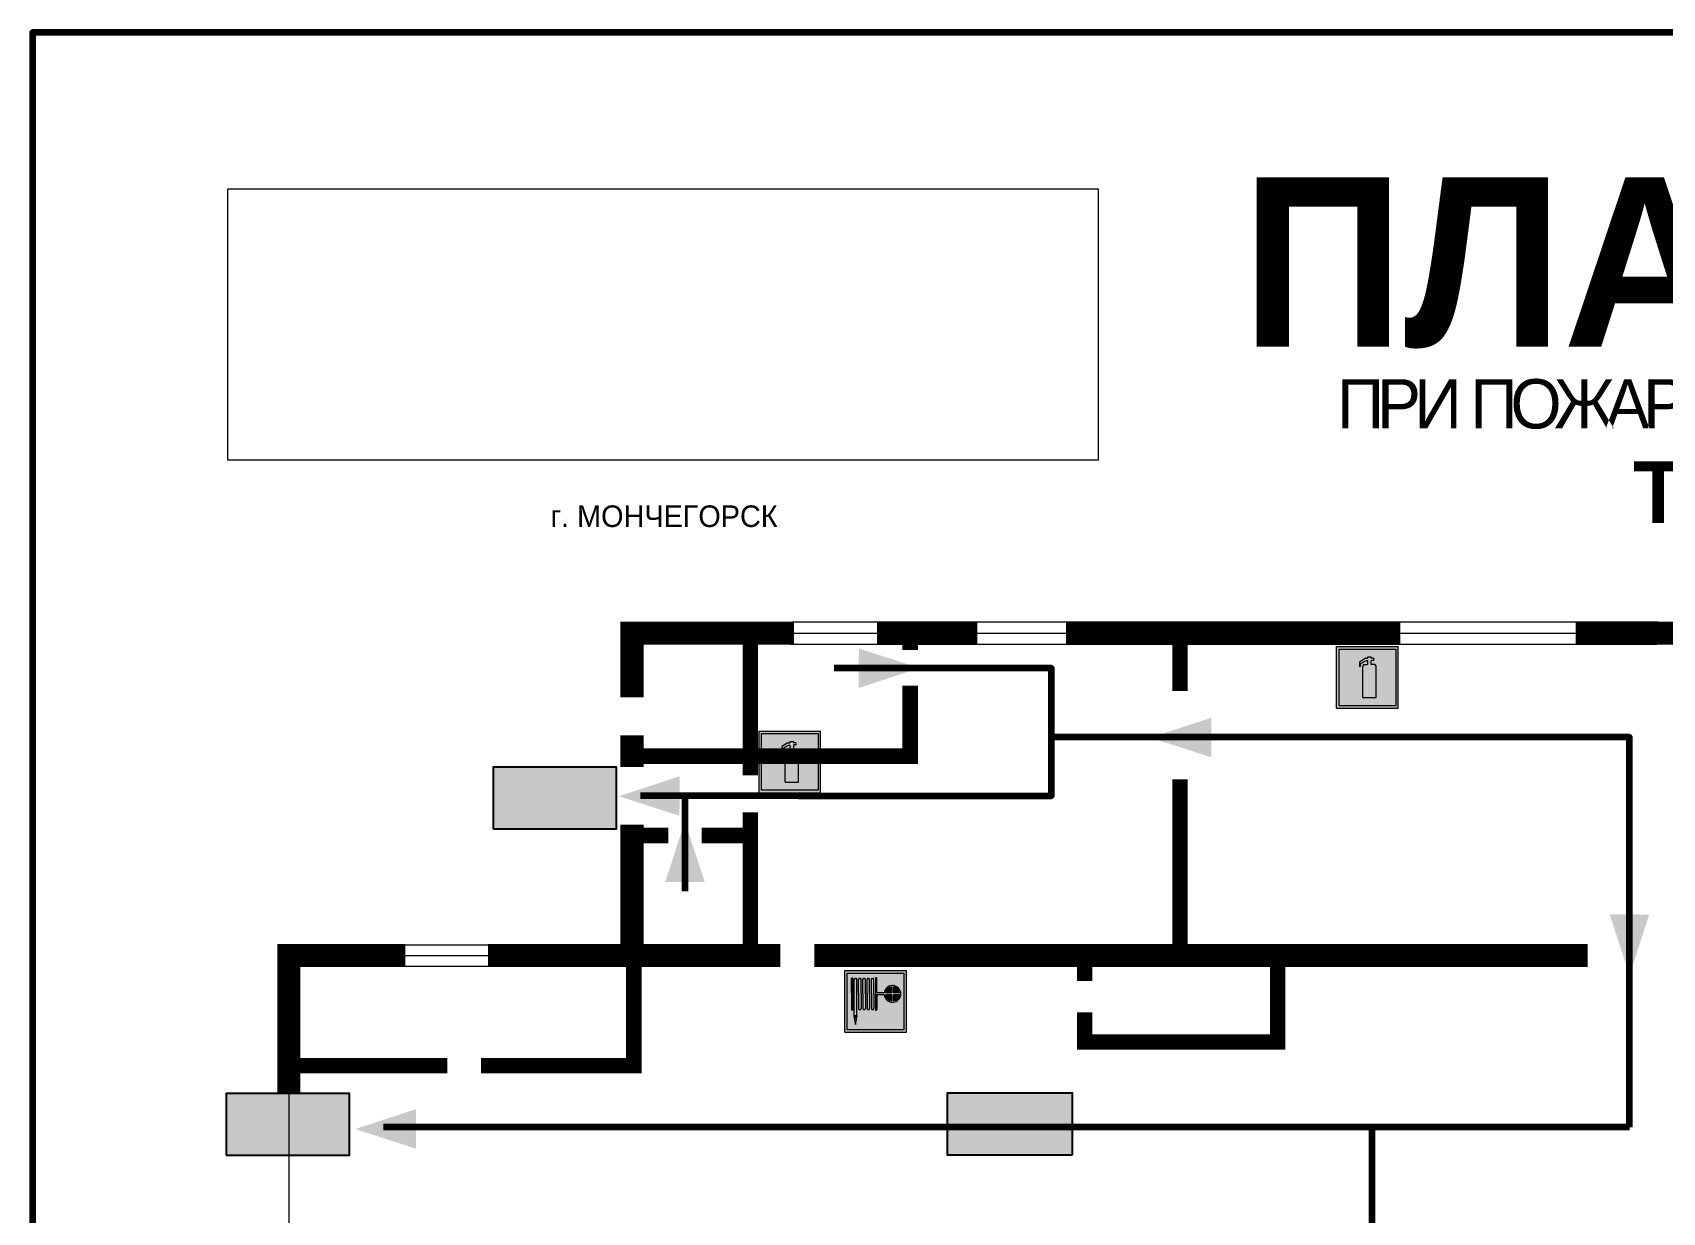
# Model space of a CAD drawing. Header units: millimetres. Extents: x 13114 to 67229, y 22859 to 38520.
# Drawn here: x 31194.5 to 31406.3, y 26096.8 to 26250 of the extents above; entities that cross this region are included whole.
import ezdxf

# ---------------------------------------------------------------- set-up
doc = ezdxf.new("R2010")
doc.units = ezdxf.units.MM
doc.layers.add('План_Штампы', color=7, linetype='Continuous')
doc.styles.add('обычный', font='arial.ttf')
picture_1 = doc.add_image_def('image1.jpg', size_in_pixel=(337, 105))

# ---------------------------------------------------------------- blocks, each defined once
blk = doc.blocks.new('A$C7B4425F7')
at = {"true_color": 0xffffff}
blk.add_hatch(color=7, dxfattribs=at).paths.add_polyline_path([(0, 0), (-16, 0), (-16, -8), (0, -8)])
h = blk.add_hatch(color=126)
h.paths.add_polyline_path([(-0.2, -0.2), (-15.8, -0.2), (-15.8, -7.8), (-0.2, -7.8)])
h.paths.add_polyline_path([(-11.76, -2.03), (-11.76, -3.66), (-11.17, -3.66, -0.568275), (-11.17, -6.18), (-12.58, -6.18), (-12.58, -2.03)], flags=16)
h.paths.add_polyline_path([(-13.33, -4.12, -0.495768), (-13.59, -6.18), (-15.03, -6.18), (-15.03, -2.03), (-13.59, -2.03, -0.487973)], flags=16)
h.paths.add_polyline_path([(-10.25, -2.03), (-9.48, -2.03), (-9.48, -6.18), (-10.25, -6.18)], flags=16)
h.paths.add_polyline_path([(-13.84, -3.69), (-14.24, -3.69), (-14.24, -3.03), (-13.9, -3.03, -0.692621)], flags=0)
h.paths.add_polyline_path([(-9.15, -2.03), (-8.4, -2.03), (-8.04, -3.07), (-7.68, -2.03), (-6.93, -2.03), (-7.64, -4.1), (-6.93, -6.18), (-7.68, -6.18), (-8.04, -5.14), (-8.4, -6.18), (-9.15, -6.18), (-8.44, -4.1)], flags=16)
h.paths.add_polyline_path([(-11.76, -4.46), (-11.42, -4.46, -0.692621), (-11.36, -5.12), (-11.76, -5.12)], flags=0)
h.paths.add_polyline_path([(-13.9, -5.2), (-14.24, -5.2), (-14.24, -4.55), (-13.84, -4.55, -0.708038)], flags=0)
edge = h.paths.add_edge_path(flags=16)
edge.add_ellipse((-5.51, -4.08), major_axis=(0, 2.05), ratio=0.586184, start_angle=0, end_angle=360)
edge = h.paths.add_edge_path(flags=0)
edge.add_ellipse((-5.51, -4.08), major_axis=(0, 1.14), ratio=0.454828, start_angle=0, end_angle=360)
h.paths.add_polyline_path([(-4.13, -4.96, 0.377264), (-3.48, -4.52, 0.0555), (-3.16, -2.03), (-1.66, -2.03), (-1.66, -4.96), (-0.96, -4.96), (-0.96, -7.01), (-1.75, -7.01), (-1.75, -6.18), (-3.3, -6.18), (-3.3, -7.02), (-4.13, -7.02)], flags=16)
h.paths.add_polyline_path([(-2.73, -2.91), (-2.28, -2.91), (-2.28, -4.96), (-3.05, -4.96, 0.079136)], flags=0)
at = {"color": 126}
blk.add_lwpolyline([(-16, -8), (0, -8), (0, 0), (-16, 0)], close=True, dxfattribs=at)
blk = doc.blocks.new('A$C37112FD5')
at = {"true_color": 0xf5f5ff}
h = blk.add_hatch(color=7, dxfattribs=at)
h.dxf.hatch_style = 1
h.paths.add_polyline_path([(12.8, -7.4), (0, -7.4), (0, -20.2), (12.8, -20.2)])
h.paths.add_polyline_path([(12.29, -7.91), (12.29, -19.69), (0.51, -19.69), (0.51, -7.91)], flags=16)
h.paths.add_polyline_path([(4.98, -9.04, -0.42597), (5.17, -9.22), (5.17, -12.25), (5.17, -15.29, -0.432244), (4.98, -15.47), (4.83, -15.47, -0.42597), (4.64, -15.29), (4.64, -12.25), (4.64, -9.22, -0.432244), (4.83, -9.04)], flags=0)
h.paths.add_polyline_path([(4.28, -9.22), (4.28, -12.25), (4.28, -15.29, -0.432244), (4.09, -15.47), (3.94, -15.47, -0.42597), (3.75, -15.29), (3.75, -12.25), (3.75, -9.22, -0.432244), (3.94, -9.04), (4.09, -9.04, -0.42597)], flags=0)
h.paths.add_polyline_path([(5.72, -9.04), (5.87, -9.04, -0.42597), (6.06, -9.22), (6.06, -12.25), (6.06, -15.29, -0.432244), (5.87, -15.47), (5.72, -15.47, -0.42597), (5.53, -15.29), (5.53, -12.25), (5.53, -9.22, -0.432244)], flags=0)
h.paths.add_polyline_path([(6.42, -8.9), (6.5, -8.9, -0.42597), (6.69, -9.08), (6.69, -12.03), (8.21, -12.03, -15.824349), (8.21, -12.47), (6.69, -12.47), (6.69, -15.42, -0.432244), (6.5, -15.6), (6.42, -15.6)], flags=0)
h.paths.add_polyline_path([(3.39, -9.22), (3.39, -12.25), (3.39, -15.29, -0.432244), (3.2, -15.47), (3.05, -15.47, -0.42597), (2.85, -15.29), (2.85, -12.25), (2.85, -9.22, -0.432244), (3.05, -9.04), (3.2, -9.04, -0.42597)], flags=0)
h.paths.add_polyline_path([(2.5, -9.22), (2.5, -16.71), (1.96, -16.71), (1.96, -9.22, -0.432244), (2.15, -9.04), (2.31, -9.04, -0.42597)], flags=0)
h.paths.add_polyline_path([(1.61, -8.9), (1.61, -15.6), (1.57, -15.6, -0.42597), (1.37, -15.42), (1.37, -12.03), (1.37, -9.09, -0.432244), (1.57, -8.9)], flags=0)
h.paths.add_polyline_path([(9.76, -10.81), (9.76, -12.03), (8.49, -12.03, -0.336371)], flags=0)
h.paths.add_polyline_path([(8.49, -12.47), (9.76, -12.47), (9.76, -13.7, -0.336371)], flags=0)
h.paths.add_polyline_path([(10.11, -10.81, -0.336371), (11.38, -12.03), (10.11, -12.03)], flags=0)
h.paths.add_polyline_path([(10.11, -12.47), (11.38, -12.47, -0.336371), (10.11, -13.7)], flags=0)
h.paths.add_polyline_path([(2.5, -16.84), (2.5, -17.05), (1.97, -17.05), (1.97, -16.84)], flags=0)
h.paths.add_polyline_path([(2.5, -17.24, -0.033778), (2.24, -18.6, -0.033778), (1.97, -17.24)], flags=0)
h = blk.add_hatch(color=242)
h.dxf.hatch_style = 1
h.paths.add_polyline_path([(12.29, -7.91), (0.51, -7.91), (0.51, -19.69), (12.29, -19.69)])
h.paths.add_polyline_path([(6.42, -15.6), (6.42, -8.9), (6.5, -8.9, -0.42597), (6.69, -9.08), (6.69, -12.03), (8.21, -12.03, -15.824349), (8.21, -12.47), (6.69, -12.47), (6.69, -15.42, -0.432244), (6.5, -15.6)], flags=16)
h.paths.add_polyline_path([(5.87, -15.47), (5.72, -15.47, -0.42597), (5.53, -15.29), (5.53, -12.25), (5.53, -9.22, -0.432244), (5.72, -9.04), (5.87, -9.04, -0.42597), (6.06, -9.22), (6.06, -12.25), (6.06, -15.29, -0.432244)], flags=16)
h.paths.add_polyline_path([(4.98, -15.47), (4.83, -15.47, -0.42597), (4.64, -15.29), (4.64, -12.25), (4.64, -9.22, -0.432244), (4.83, -9.04), (4.98, -9.04, -0.42597), (5.17, -9.22), (5.17, -12.25), (5.17, -15.29, -0.432244)], flags=16)
h.paths.add_polyline_path([(4.09, -15.47), (3.94, -15.47, -0.42597), (3.75, -15.29), (3.75, -12.25), (3.75, -9.22, -0.432244), (3.94, -9.04), (4.09, -9.04, -0.42597), (4.28, -9.22), (4.28, -12.25), (4.28, -15.29, -0.432244)], flags=16)
h.paths.add_polyline_path([(3.2, -15.47), (3.05, -15.47, -0.42597), (2.85, -15.29), (2.85, -12.25), (2.85, -9.22, -0.432244), (3.05, -9.04), (3.2, -9.04, -0.42597), (3.39, -9.22), (3.39, -12.25), (3.39, -15.29, -0.432244)], flags=16)
h.paths.add_polyline_path([(2.5, -17.05), (1.97, -17.05), (1.97, -16.84), (2.5, -16.84)], flags=16)
h.paths.add_polyline_path([(2.5, -17.24, -0.033778), (2.24, -18.6, -0.033778), (1.97, -17.24)], flags=16)
h.paths.add_polyline_path([(2.5, -16.71), (1.96, -16.71), (1.96, -9.22, -0.432244), (2.15, -9.04), (2.31, -9.04, -0.42597), (2.5, -9.22)], flags=16)
h.paths.add_polyline_path([(1.61, -15.6), (1.57, -15.6, -0.42597), (1.37, -15.42), (1.37, -12.03), (1.37, -9.09, -0.432244), (1.57, -8.9), (1.61, -8.9)], flags=16)
h.paths.add_polyline_path([(8.49, -12.47), (9.76, -12.47), (9.76, -13.7, -0.336371)], flags=0)
h.paths.add_polyline_path([(10.11, -13.7), (10.11, -12.47), (11.38, -12.47, -0.336371)], flags=0)
h.paths.add_polyline_path([(8.49, -12.03, -0.336371), (9.76, -10.81), (9.76, -12.03)], flags=0)
h.paths.add_polyline_path([(10.11, -12.03), (10.11, -10.81, -0.336371), (11.38, -12.03)], flags=0)
h = blk.add_hatch(color=7, dxfattribs=at)
h.dxf.hatch_style = 1
h.paths.add_polyline_path([(1.61, -8.9), (1.57, -8.9, 0.432244), (1.37, -9.09), (1.37, -12.03), (1.37, -15.42, 0.42597), (1.57, -15.6), (1.61, -15.6)])
h.paths.add_polyline_path([(2.5, -9.22, 0.42597), (2.31, -9.04), (2.15, -9.04, 0.432244), (1.96, -9.22), (1.96, -16.71), (2.5, -16.71)])
h.paths.add_polyline_path([(2.5, -16.84), (1.97, -16.84), (1.97, -17.05), (2.5, -17.05)])
h.paths.add_polyline_path([(2.5, -17.24), (1.97, -17.24, 0.033778), (2.24, -18.6, 0.033778)])
h.paths.add_polyline_path([(3.39, -12.25), (3.39, -9.22, 0.42597), (3.2, -9.04), (3.05, -9.04, 0.432244), (2.85, -9.22), (2.85, -12.25), (2.85, -15.29, 0.42597), (3.05, -15.47), (3.2, -15.47, 0.432244), (3.39, -15.29)])
h.paths.add_polyline_path([(4.28, -12.25), (4.28, -9.22, 0.42597), (4.09, -9.04), (3.94, -9.04, 0.432244), (3.75, -9.22), (3.75, -12.25), (3.75, -15.29, 0.42597), (3.94, -15.47), (4.09, -15.47, 0.432244), (4.28, -15.29)])
h.paths.add_polyline_path([(5.17, -12.25), (5.17, -9.22, 0.42597), (4.98, -9.04), (4.83, -9.04, 0.432244), (4.64, -9.22), (4.64, -12.25), (4.64, -15.29, 0.42597), (4.83, -15.47), (4.98, -15.47, 0.432244), (5.17, -15.29)])
h.paths.add_polyline_path([(6.06, -12.25), (6.06, -9.22, 0.42597), (5.87, -9.04), (5.72, -9.04, 0.432244), (5.53, -9.22), (5.53, -12.25), (5.53, -15.29, 0.42597), (5.72, -15.47), (5.87, -15.47, 0.432244), (6.06, -15.29)])
h.paths.add_polyline_path([(6.69, -12.47), (8.21, -12.47, 15.824349), (8.21, -12.03), (6.69, -12.03), (6.69, -9.08, 0.42597), (6.5, -8.9), (6.42, -8.9), (6.42, -15.6), (6.5, -15.6, 0.432244), (6.69, -15.42)])
h.paths.add_polyline_path([(8.49, -12.47), (9.76, -12.47), (9.76, -13.7, -0.336371)], flags=16)
h.paths.add_polyline_path([(8.49, -12.03, -0.336371), (9.76, -10.81), (9.76, -12.03)], flags=16)
h.paths.add_polyline_path([(10.11, -12.47), (11.38, -12.47, -0.336371), (10.11, -13.7)], flags=16)
h.paths.add_polyline_path([(10.11, -12.03), (10.11, -10.81, -0.336371), (11.38, -12.03)], flags=16)
h = blk.add_hatch(color=242)
h.dxf.hatch_style = 1
h.paths.add_polyline_path([(9.76, -10.81, 0.336371), (8.49, -12.03), (9.76, -12.03)])
h.paths.add_polyline_path([(10.11, -10.81), (10.11, -12.03), (11.38, -12.03, 0.336371)])
h.paths.add_polyline_path([(11.38, -12.47), (10.11, -12.47), (10.11, -13.7, 0.336371)])
h.paths.add_polyline_path([(9.76, -12.47), (8.49, -12.47, 0.336371), (9.76, -13.7)])
at = {"color": 242, "lineweight": 5}
for p, q in [((0, -20.2), (0, -7.4)), ((0, -7.4), (12.8, -7.4)), ((1.37, -12.03), (1.37, -9.08)), ((1.57, -8.9), (1.61, -8.9)), ((1.61, -8.9), (1.61, -15.6)), ((1.96, -16.71), (1.96, -9.22)), ((2.15, -9.04), (2.31, -9.04)), ((2.5, -16.71), (2.5, -9.22)), ((2.85, -12.25), (2.85, -9.22)), ((3.05, -9.04), (3.2, -9.04)), ((3.39, -12.25), (3.39, -9.22)), ((3.75, -12.25), (3.75, -9.22)), ((3.94, -9.04), (4.09, -9.04)), ((4.28, -12.25), (4.28, -9.22)), ((4.64, -12.25), (4.64, -9.22)), ((4.83, -9.04), (4.98, -9.04)), ((5.17, -12.25), (5.17, -9.22)), ((5.53, -12.25), (5.53, -9.22)), ((5.72, -9.04), (5.87, -9.04)), ((6.06, -12.25), (6.06, -9.22)), ((6.42, -8.9), (6.42, -15.6)), ((6.5, -8.9), (6.42, -8.9)), ((6.69, -12.03), (6.69, -9.08)), ((12.8, -20.2), (12.8, -7.4)), ((1.37, -12.03), (1.37, -15.42)), ((2.85, -12.25), (2.85, -15.29)), ((3.39, -12.25), (3.39, -15.29)), ((3.75, -12.25), (3.75, -15.29)), ((4.28, -12.25), (4.28, -15.29)), ((4.64, -12.25), (4.64, -15.29)), ((5.17, -12.25), (5.17, -15.29)), ((5.53, -12.25), (5.53, -15.29)), ((6.06, -12.25), (6.06, -15.29)), ((8.21, -12.03), (6.69, -12.03)), ((8.21, -12.47), (6.69, -12.47)), ((6.69, -12.47), (6.69, -15.42)), ((9.76, -12.03), (8.49, -12.03)), ((9.76, -12.47), (8.49, -12.47)), ((9.76, -10.81), (9.76, -12.03)), ((9.76, -12.47), (9.76, -13.7)), ((10.11, -10.81), (10.11, -12.03)), ((11.38, -12.03), (10.11, -12.03)), ((11.38, -12.47), (10.11, -12.47)), ((10.11, -12.47), (10.11, -13.7)), ((1.57, -15.6), (1.61, -15.6)), ((1.96, -16.71), (2.5, -16.71)), ((1.97, -16.84), (2.5, -16.84)), ((1.97, -17.05), (1.97, -16.84)), ((2.5, -16.84), (2.5, -17.05)), ((3.05, -15.47), (3.2, -15.47)), ((3.94, -15.47), (4.09, -15.47)), ((4.83, -15.47), (4.98, -15.47)), ((5.72, -15.47), (5.87, -15.47)), ((6.42, -15.6), (6.5, -15.6)), ((0, -20.2), (12.8, -20.2)), ((2.5, -17.05), (1.97, -17.05)), ((1.97, -17.24), (2.5, -17.24))]:
    blk.add_line(p, q, dxfattribs=at)
blk.add_lwpolyline([(0.51, -7.91), (12.29, -7.91), (12.29, -19.69), (0.51, -19.69)], close=True, dxfattribs=at)
for centre, radius, start, end in [((1.56, -9.09), 0.182, 87.1027, 180.6071), ((2.15, -9.22), 0.182, 87.1027, 180.6071), ((2.32, -9.22), 0.182, 359.3929, 92.8973), ((3.04, -9.22), 0.182, 87.1027, 180.6071), ((3.21, -9.22), 0.182, 359.3929, 92.8973), ((3.93, -9.22), 0.182, 87.1027, 180.6071), ((4.1, -9.22), 0.182, 359.3929, 92.8973), ((4.82, -9.22), 0.182, 87.1027, 180.6071), ((4.99, -9.22), 0.182, 359.3929, 92.8973), ((5.71, -9.22), 0.182, 87.1027, 180.6071), ((5.88, -9.22), 0.182, 359.3929, 92.8973), ((6.51, -9.09), 0.182, 359.3929, 92.8973), ((9.93, -12.25), 1.74, 187.2319, 172.7681), ((9.93, -12.25), 1.46, 96.9927, 171.3585), ((9.93, -12.25), 1.46, 188.6415, 263.0073), ((9.93, -12.25), 1.46, 8.6415, 83.0073), ((9.93, -12.25), 1.46, 276.9927, 351.3585), ((1.56, -15.42), 0.182, 179.3929, 272.8973), ((3.04, -15.29), 0.182, 179.3929, 272.8973), ((3.21, -15.29), 0.182, 267.1027, 0.6071), ((3.93, -15.29), 0.182, 179.3929, 272.8973), ((4.1, -15.29), 0.182, 267.1027, 0.6071), ((4.82, -15.29), 0.182, 179.3929, 272.8973), ((4.99, -15.29), 0.182, 267.1027, 0.6071), ((5.71, -15.29), 0.182, 179.3929, 272.8973), ((5.88, -15.29), 0.182, 267.1027, 0.6071), ((6.51, -15.42), 0.182, 267.1027, 0.6071), ((12.17, -15.98), 10.27, 187.041, 194.7793), ((-7.7, -15.98), 10.27, 345.2207, 352.959)]:
    blk.add_arc(centre, radius, start, end, dxfattribs=at)
blk = doc.blocks.new('A$C3AD82952')
at = {"true_color": 0xf5f5ff}
h = blk.add_hatch(color=7, dxfattribs=at)
h.dxf.hatch_style = 1
h.paths.add_polyline_path([(8.21, 8.73, 0.414214), (7.89, 9.05), (7.22, 9.05), (7.22, 9.92), (7.59, 9.92, 1), (7.57, 10.36), (7.22, 10.36), (7.22, 10.6), (6.43, 10.6), (6.43, 10.36), (6.01, 10.36), (4.74, 9.59), (4.74, 8.69), (4.98, 8.73), (4.98, 9.26), (6.12, 9.91), (6.43, 9.91), (6.43, 9.05), (5.76, 9.05, 0.414214), (5.44, 8.73), (5.44, 2.2), (8.21, 2.2)], flags=0)
h.paths.add_polyline_path([(12.8, 12.8), (0, 12.8), (0, 0), (12.8, 0)])
h.paths.add_polyline_path([(0.51, 12.29), (12.29, 12.29), (12.29, 0.51), (0.51, 0.51)], flags=16)
h.paths.add_polyline_path([(4.74, 9.59), (6.01, 10.36), (6.43, 10.36), (6.43, 10.6), (7.22, 10.6), (7.22, 10.36), (7.59, 10.36, -0.94586), (7.59, 9.92), (7.22, 9.92), (7.22, 9.05), (7.89, 9.05, -0.414214), (8.21, 8.73), (8.21, 2.2), (5.44, 2.2), (5.44, 8.73, -0.414214), (5.76, 9.05), (6.43, 9.05), (6.43, 9.91), (6.12, 9.91), (4.98, 9.26), (4.98, 8.73), (4.74, 8.69)], flags=0)
h = blk.add_hatch(color=242)
h.dxf.hatch_style = 1
h.paths.add_polyline_path([(12.29, 12.29), (0.51, 12.29), (0.51, 0.51), (12.29, 0.51)])
h.paths.add_polyline_path([(4.74, 8.69), (4.74, 9.59), (6.01, 10.36), (6.43, 10.36), (6.43, 10.6), (7.22, 10.6), (7.22, 10.36), (7.59, 10.36, -0.94586), (7.59, 9.92), (7.22, 9.92), (7.22, 9.05), (7.89, 9.05, -0.414214), (8.21, 8.73), (8.21, 2.2), (5.44, 2.2), (5.44, 8.73, -0.414214), (5.76, 9.05), (6.43, 9.05), (6.43, 9.91), (6.12, 9.91), (4.98, 9.26), (4.98, 8.73)], flags=16)
h = blk.add_hatch(color=7, dxfattribs=at)
h.dxf.hatch_style = 1
h.paths.add_polyline_path([(8.21, 8.73, 0.414214), (7.89, 9.05), (7.22, 9.05), (7.22, 9.92), (7.59, 9.92, 1), (7.57, 10.36), (7.22, 10.36), (7.22, 10.6), (6.43, 10.6), (6.43, 10.36), (6.01, 10.36), (4.74, 9.59), (4.74, 8.69), (4.98, 8.73), (4.98, 9.26), (6.12, 9.91), (6.43, 9.91), (6.43, 9.05), (5.76, 9.05, 0.414214), (5.44, 8.73), (5.44, 2.2), (8.21, 2.2)])
at = {"color": 242, "lineweight": 5}
for p, q in [((0, 0), (0, 12.8)), ((0, 12.8), (12.8, 12.8)), ((6.01, 10.36), (4.74, 9.59)), ((6.01, 10.36), (6.43, 10.36)), ((7.22, 10.6), (6.43, 10.6)), ((6.43, 10.6), (6.43, 10.36)), ((7.22, 10.36), (7.22, 10.6)), ((7.59, 10.36), (7.22, 10.36)), ((12.8, 0), (12.8, 12.8)), ((4.74, 9.59), (4.74, 8.69)), ((4.74, 8.69), (4.98, 8.73)), ((4.98, 9.26), (6.12, 9.91)), ((4.98, 8.73), (4.98, 9.26)), ((5.44, 2.2), (5.44, 8.73)), ((5.76, 9.05), (6.43, 9.05)), ((6.12, 9.91), (6.43, 9.91)), ((6.43, 9.91), (6.43, 9.05)), ((7.22, 9.05), (7.22, 9.92)), ((7.59, 9.92), (7.22, 9.92)), ((7.89, 9.05), (7.22, 9.05)), ((8.21, 2.2), (8.21, 8.73)), ((0, 0), (12.8, 0)), ((5.44, 2.2), (8.21, 2.2))]:
    blk.add_line(p, q, dxfattribs=at)
blk.add_lwpolyline([(0.51, 12.29), (12.29, 12.29), (12.29, 0.51), (0.51, 0.51)], close=True, dxfattribs=at)
for centre, radius, start, end in [((7.58, 10.14), 0.223, 273.1875, 86.8125), ((5.76, 8.73), 0.32, 90, 180), ((7.89, 8.73), 0.32, 0, 90)]:
    blk.add_arc(centre, radius, start, end, dxfattribs=at)
blk = doc.blocks.new('A$C32E8229D')
at = {"true_color": 0xffffff}
blk.add_hatch(color=7, dxfattribs=at).paths.add_polyline_path([(0, 0), (0, -8), (16, -8), (16, 0)])
h = blk.add_hatch(color=126)
h.paths.add_polyline_path([(0.2, -0.2), (15.8, -0.2), (15.8, -7.8), (0.2, -7.8)])
h.paths.add_polyline_path([(13.49, -2.05), (12.08, -2.05), (11.37, -2.63, 0.162397), (11.29, -2.84), (11.29, -3.63), (10.35, -3.63), (10.35, -4.05), (11.68, -4.05), (11.68, -3.48), (12.26, -4.28), (11.29, -5.1), (11.29, -6.78), (11.85, -6.78), (11.85, -5.44), (12.8, -4.64), (12.8, -5.94), (14.46, -5.94), (14.46, -5.39), (13.45, -5.39), (13.45, -3.97), (12.46, -2.59), (13.15, -2.59), (13.69, -3.34), (14.18, -3)], flags=16)
h.paths.add_polyline_path([(10.74, -1.82, 1), (11.8, -1.82, 1)], flags=16)
h.paths.add_polyline_path([(9.39, -3.59), (5.99, -3.59), (6.56, -3.03), (5.91, -3.03), (5.1, -3.83), (5.91, -4.64), (6.56, -4.64), (5.99, -4.09), (9.39, -4.09)], flags=16)
h.paths.add_polyline_path([(4.29, -1.08), (1.72, -1.08), (1.72, -6.6), (4.29, -6.6)], flags=16)
at = {"color": 126}
blk.add_lwpolyline([(16, -8), (0, -8), (0, 0), (16, 0)], close=True, dxfattribs=at)

msp = doc.modelspace()

# ---------------------------------------------------------------- linework, layer by layer
at = {"color": 6, "lineweight": 100}
msp.add_lwpolyline([(31194.54, 25855.02), (31794.54, 25855.02), (31794.54, 26250.02), (31194.54, 26250.02)], close=True, dxfattribs=at)
at = {"lineweight": 100}
for points, const_width in [([(31272.43, 26163.69), (31272.43, 26172.03), (31293.49, 26172.03)], 3), ([(31287.79, 26153.56), (31287.79, 26172.03)], 2), ([(31304.28, 26172.03), (31317.31, 26172.03)], 3), ([(31308.58, 26172.03), (31308.58, 26169.86)], 2), ([(31328.84, 26172.03), (31372.27, 26172.03)], 3), ([(31343.64, 26171.62), (31343.64, 26164.53)], 2), ([(31395.07, 26172.03), (31425.23, 26172.03), (31425.23, 26147.13)], 3), ([(31272.43, 26156.06), (31308.58, 26156.06), (31308.58, 26165.22)], 2), ([(31272.43, 26154.67), (31272.43, 26158.75)], 3), ([(31343.64, 26153.04), (31343.64, 26128.91)], 2), ([(31287.79, 26130.17), (31287.79, 26148.75)], 2), ([(31253.71, 26130.17), (31272.43, 26130.17), (31272.43, 26147.18)], 3), ([(31272.43, 26145.75), (31277.14, 26145.75)], 2), ([(31287.79, 26145.75), (31281.49, 26145.75)], 2), ([(31227.83, 26112.31), (31227.83, 26130.17), (31242.98, 26130.17)], 3), ([(31272.43, 26130.17), (31291.69, 26130.17)], 3), ([(31296.14, 26130.17), (31396.63, 26130.17)], 3)]:
    msp.add_lwpolyline(points, dxfattribs=dict(at, const_width=const_width))
at = {"lineweight": 0}
for points in [[(31293.23, 26173.48), (31405.76, 26173.48)], [(31293.05, 26170.59), (31405.59, 26170.59)], [(31293.49, 26172.03), (31406.03, 26172.03)], [(31242.05, 26131.57), (31256.2, 26131.57)], [(31242.98, 26130.17), (31257.13, 26130.17)], [(31240.98, 26128.78), (31255.13, 26128.78)], [(31227.83, 26112.31), (31227.83, 26087.66)]]:
    msp.add_lwpolyline(points, dxfattribs=at)
at = {"color": 126, "lineweight": 100, "true_color": 0x008754}
for points in [[(31294.03, 26150.92), (31326.95, 26150.92), (31326.95, 26167.5), (31298.69, 26167.5)], [(31402.07, 26107.89), (31402.07, 26158.53), (31326.95, 26158.53)], [(31294.03, 26150.92), (31294.03, 26150.92), (31273.54, 26150.92)], [(31279.29, 26150.92), (31279.29, 26138.54)], [(31402.07, 26107.89), (31240.13, 26107.89)], [(31368.59, 26067.65), (31368.59, 26107.89)]]:
    msp.add_lwpolyline(points, dxfattribs=at)
at = {"lineweight": 0, "const_width": 2}
for points in [[(31252.79, 26115.87), (31272.67, 26115.87), (31272.67, 26129.84)], [(31331.25, 26130.04), (31331.25, 26126.87)], [(31331.25, 26122.8), (31331.25, 26118.95), (31356.32, 26118.95), (31356.32, 26129.89)], [(31228.09, 26115.87), (31248.45, 26115.87)]]:
    msp.add_lwpolyline(points, dxfattribs=at)
at = {"layer": 'План_Штампы', "color": 126, "true_color": 0x008754}
for points in [[(31301.89, 26164.91), (31301.91, 26170.04), (31309.79, 26167.5)], [(31347.72, 26161.05), (31347.7, 26155.91), (31339.82, 26158.46)], [(31278.62, 26153.44), (31278.6, 26148.31), (31270.72, 26150.85)], [(31281.89, 26139.7), (31276.76, 26139.71), (31279.3, 26147.59)], [(31399.47, 26135.51), (31404.61, 26135.49), (31402.06, 26127.61)], [(31244.36, 26110.22), (31244.35, 26105.09), (31236.47, 26107.63)]]:
    msp.add_solid(points, dxfattribs=at)

# ---------------------------------------------------------------- block references
for name, p, xscale, yscale, zscale in [('A$C3AD82952', (31363.99, 26162.29), 0.625, 0.625, 0.625), ('A$C3AD82952', (31288.94, 26151.31), 0.625, 0.625, 0.625), ('A$C37112FD5', (31300.08, 26132.84), 0.6249984004534781, 0.6249984004534781, 0.6249984004534781)]:
    msp.add_blockref(name, p, dxfattribs=dict(xscale=xscale, yscale=yscale, zscale=zscale))
at = {"layer": 'План_Штампы'}
for p in [(31270.41, 26154.63), (31235.7, 26112.25)]:
    msp.add_blockref('A$C7B4425F7', p, dxfattribs=at)
at = {"layer": 'План_Штампы', "color": 126, "true_color": 0x008754, "xscale": 1.012510887696, "yscale": 1.012510887696, "zscale": 1.012510887696, "rotation": 359.9978653237144}
msp.add_blockref('A$C32E8229D', (31313.43, 26112.33), dxfattribs=at)

# ---------------------------------------------------------------- texts
at = {"lineweight": 0, "style": 'обычный'}
for s, insert, char_height, width, attachment_point in [('{\\fProxima Nova Rg|b1|i0|c204|p2;ПЛАН ЭВАКУАЦИИ}', (31351.62, 26231.24), 22, 493.8901, 1), ('\\pi-8.4,l8.4,t8.4;{\\fProxima Nova Rg|b0|i0|c204|p2;г. МОНЧЕГОРСК\\H1.1997x; }', (31276.6, 26187.2), 2.8, 126.6484, 5)]:
    msp.add_mtext(s, dxfattribs=dict(at, insert=insert, char_height=char_height, width=width, attachment_point=attachment_point))
at = {"color": 0, "lineweight": 0, "insert": (31501.49, 26205.19), "char_height": 8, "width": 449.2158, "attachment_point": 5, "style": 'обычный'}
msp.add_mtext('{\\fArial Black|b1|i0|c204|p34;\\H2x;\\T0.85;  \\fArial Narrow|b0|i0|c204|p34;\\H0.8x;\\W0.9;\\P\\fProxima Nova Rg|b0|i0|c204|p2;\\H0.5x;\\W1;\\C256;ПРИ ПОЖАРЕ  ИЛИ ДРУГИХ ЧРЕЗВЫЧАЙНЫХ СИТУАЦИЯХ  ИЗ ПОМЕЩЕНИЙ \\fProxima Nova Rg|b1|i0|c204|p2;\\H1.25x;\\PТЦ ЖДО: ЛОКОМОТИВНОГО ДЕПО   1 ЭТАЖ}', dxfattribs=at)

# ---------------------------------------------------------------- pictures from other files: only their frames are drawn
at = {"color": 7, "lineweight": 0, "true_color": 0xf5f5ff}
image = msp.add_image(picture_1, insert=(31219.91, 26194.48), size_in_units=(113.11, 35.24), dxfattribs=at)
image.dxf.flags = 7

doc.saveas('drawing.dxf')
